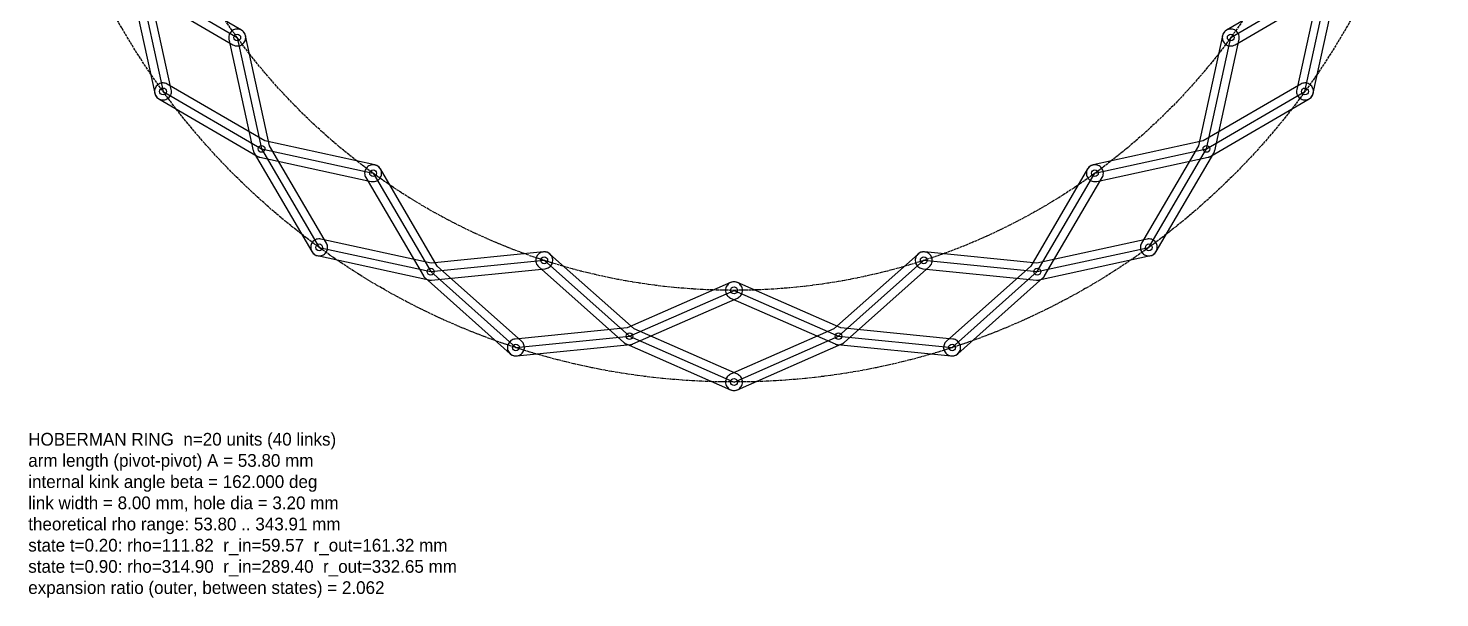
# Model space of a CAD drawing. Header units: millimetres. Extents: x -337 to 405, y -434 to 337.
# Drawn here: x -333 to 333, y -434 to -166 of the extents above; entities that cross this region are included whole.
import ezdxf

# ---------------------------------------------------------------- set-up
doc = ezdxf.new("R2010")
doc.units = ezdxf.units.MM
doc.linetypes.add('DASHED', pattern=[1.524, 1.27, -0.254])
for name, color, linetype in [('ANNOTATIONS', 7, 'Continuous'), ('SKELETON_90', 8, 'Continuous'), ('STATE_90', 5, 'Continuous')]:
    doc.layers.add(name, color=color, linetype=linetype)

msp = doc.modelspace()

# ---------------------------------------------------------------- linework, layer by layer
at = {"layer": 'SKELETON_90'}
for points in [[(-275.23, -89.43), (-280.58, -142.96), (-269.12, -195.53)], [(269.12, -195.53), (280.58, -142.96), (275.23, -89.43)], [(-316.37, -102.8), (-280.58, -142.96), (-234.13, -170.1)], [(234.13, -170.1), (280.58, -142.96), (316.37, -102.8)], [(-234.13, -170.1), (-222.67, -222.67), (-195.53, -269.12)], [(195.53, -269.12), (222.67, -222.67), (234.13, -170.1)], [(-269.12, -195.53), (-222.67, -222.67), (-170.1, -234.13)], [(170.1, -234.13), (222.67, -222.67), (269.12, -195.53)], [(-170.1, -234.13), (-142.96, -280.58), (-102.8, -316.37)], [(102.8, -316.37), (142.96, -280.58), (170.1, -234.13)], [(-195.53, -269.12), (-142.96, -280.58), (-89.43, -275.23)], [(89.43, -275.23), (142.96, -280.58), (195.53, -269.12)], [(-89.43, -275.23), (-49.26, -311.03), (0, -332.65)], [(0, -332.65), (49.26, -311.03), (89.43, -275.23)], [(-102.8, -316.37), (-49.26, -311.03), (0, -289.4)], [(0, -289.4), (49.26, -311.03), (102.8, -316.37)]]:
    msp.add_lwpolyline(points, dxfattribs=at)
at = {"layer": 'SKELETON_90', "linetype": 'DASHED'}
for radius in [332.65, 289.4]:
    msp.add_circle((0, 0), radius, dxfattribs=at)
at = {"layer": 'STATE_90'}
for points in [[(-284.49, -143.81), (-273.03, -196.38), (-272.89, -196.88), (-272.68, -197.36), (-272.41, -197.81), (-272.08, -198.22), (-271.7, -198.58), (-271.28, -198.89), (-270.83, -199.15), (-270.34, -199.34), (-269.83, -199.47), (-269.31, -199.52), (-268.79, -199.51), (-268.27, -199.44), (-267.77, -199.29), (-267.29, -199.08), (-266.84, -198.81), (-266.43, -198.49), (-266.07, -198.11), (-265.76, -197.69), (-265.5, -197.23), (-265.31, -196.74), (-265.18, -196.24), (-265.13, -195.72), (-265.14, -195.19), (-265.21, -194.68), (-276.54, -142.73)], [(-282.6, -146.42), (-236.15, -173.56), (-235.68, -173.79), (-235.18, -173.96), (-234.67, -174.07), (-234.15, -174.1), (-233.63, -174.07), (-233.11, -173.97), (-232.62, -173.81), (-232.15, -173.58), (-231.71, -173.29), (-231.31, -172.95), (-230.97, -172.56), (-230.67, -172.12), (-230.44, -171.65), (-230.27, -171.16), (-230.17, -170.65), (-230.13, -170.12), (-230.16, -169.6), (-230.26, -169.09), (-230.42, -168.59), (-230.65, -168.12), (-230.94, -167.69), (-231.29, -167.29), (-231.68, -166.94), (-232.11, -166.65), (-278.02, -139.83)], [(278.02, -139.83), (232.11, -166.65), (231.68, -166.94), (231.29, -167.29), (230.94, -167.69), (230.65, -168.12), (230.42, -168.59), (230.26, -169.09), (230.16, -169.6), (230.13, -170.12), (230.17, -170.65), (230.27, -171.16), (230.44, -171.65), (230.67, -172.12), (230.97, -172.56), (231.31, -172.95), (231.71, -173.29), (232.15, -173.58), (232.62, -173.81), (233.11, -173.97), (233.63, -174.07), (234.15, -174.1), (234.67, -174.07), (235.18, -173.96), (235.68, -173.79), (236.15, -173.56), (282.6, -146.42)], [(276.54, -142.73), (265.21, -194.68), (265.14, -195.19), (265.13, -195.72), (265.18, -196.24), (265.31, -196.74), (265.5, -197.23), (265.76, -197.69), (266.07, -198.11), (266.43, -198.49), (266.84, -198.81), (267.29, -199.08), (267.77, -199.29), (268.27, -199.44), (268.79, -199.51), (269.31, -199.52), (269.83, -199.47), (270.34, -199.34), (270.83, -199.15), (271.28, -198.89), (271.7, -198.58), (272.08, -198.22), (272.41, -197.81), (272.68, -197.36), (272.89, -196.88), (273.03, -196.38), (284.49, -143.81)]]:
    msp.add_lwpolyline(points, dxfattribs=at)
for points in [[(-218.9, -221.2), (-230.22, -169.25), (-230.36, -168.75), (-230.57, -168.27), (-230.84, -167.82), (-231.17, -167.41), (-231.55, -167.05), (-231.97, -166.74), (-232.42, -166.48), (-232.91, -166.29), (-233.42, -166.17), (-233.94, -166.11), (-234.46, -166.12), (-234.98, -166.2), (-235.48, -166.34), (-235.96, -166.55), (-236.41, -166.82), (-236.82, -167.15), (-237.18, -167.52), (-237.49, -167.94), (-237.75, -168.4), (-237.94, -168.89), (-238.07, -169.4), (-238.12, -169.92), (-238.11, -170.44), (-238.04, -170.96), (-226.58, -223.52), (-226.57, -223.57), (-226.55, -223.62), (-226.54, -223.67), (-226.53, -223.73), (-226.51, -223.78), (-226.5, -223.83), (-226.48, -223.88), (-226.47, -223.93), (-226.45, -223.98), (-226.43, -224.02), (-226.42, -224.07), (-226.4, -224.12), (-226.38, -224.17), (-226.36, -224.22), (-226.34, -224.27), (-226.32, -224.32), (-226.29, -224.36), (-226.27, -224.41), (-226.25, -224.46), (-226.22, -224.5), (-226.2, -224.55), (-226.18, -224.6), (-226.15, -224.64), (-226.12, -224.69), (-198.98, -271.14), (-198.69, -271.57), (-198.34, -271.96), (-197.95, -272.31), (-197.51, -272.6), (-197.04, -272.83), (-196.54, -272.99), (-196.03, -273.09), (-195.51, -273.12), (-194.99, -273.08), (-194.47, -272.98), (-193.98, -272.81), (-193.51, -272.58), (-193.08, -272.28), (-192.69, -271.94), (-192.34, -271.54), (-192.05, -271.1), (-191.82, -270.63), (-191.66, -270.14), (-191.56, -269.62), (-191.53, -269.1), (-191.57, -268.58), (-191.67, -268.07), (-191.84, -267.57), (-192.07, -267.1)], [(218.9, -221.2), (192.07, -267.1), (191.84, -267.57), (191.67, -268.07), (191.57, -268.58), (191.53, -269.1), (191.56, -269.62), (191.66, -270.14), (191.82, -270.63), (192.05, -271.1), (192.34, -271.54), (192.69, -271.94), (193.08, -272.28), (193.51, -272.58), (193.98, -272.81), (194.47, -272.98), (194.99, -273.08), (195.51, -273.12), (196.03, -273.09), (196.54, -272.99), (197.04, -272.83), (197.51, -272.6), (197.95, -272.31), (198.34, -271.96), (198.69, -271.57), (198.98, -271.14), (226.12, -224.69), (226.15, -224.64), (226.18, -224.6), (226.2, -224.55), (226.22, -224.5), (226.25, -224.46), (226.27, -224.41), (226.29, -224.36), (226.32, -224.32), (226.34, -224.27), (226.36, -224.22), (226.38, -224.17), (226.4, -224.12), (226.42, -224.07), (226.43, -224.02), (226.45, -223.98), (226.47, -223.93), (226.48, -223.88), (226.5, -223.83), (226.51, -223.78), (226.53, -223.73), (226.54, -223.67), (226.55, -223.62), (226.57, -223.57), (226.58, -223.52), (238.04, -170.96), (238.11, -170.44), (238.12, -169.92), (238.07, -169.4), (237.94, -168.89), (237.75, -168.4), (237.49, -167.94), (237.18, -167.52), (236.82, -167.15), (236.41, -166.82), (235.96, -166.55), (235.48, -166.34), (234.98, -166.2), (234.46, -166.12), (233.94, -166.11), (233.42, -166.17), (232.91, -166.29), (232.42, -166.48), (231.97, -166.74), (231.55, -167.05), (231.17, -167.41), (230.84, -167.82), (230.57, -168.27), (230.36, -168.75), (230.22, -169.25)], [(-221.2, -218.9), (-267.1, -192.07), (-267.57, -191.84), (-268.07, -191.67), (-268.58, -191.57), (-269.1, -191.53), (-269.62, -191.56), (-270.14, -191.66), (-270.63, -191.82), (-271.1, -192.05), (-271.54, -192.34), (-271.94, -192.69), (-272.28, -193.08), (-272.58, -193.51), (-272.81, -193.98), (-272.98, -194.47), (-273.08, -194.99), (-273.12, -195.51), (-273.09, -196.03), (-272.99, -196.54), (-272.83, -197.04), (-272.6, -197.51), (-272.31, -197.95), (-271.96, -198.34), (-271.57, -198.69), (-271.14, -198.98), (-224.69, -226.12), (-224.64, -226.15), (-224.6, -226.18), (-224.55, -226.2), (-224.5, -226.22), (-224.46, -226.25), (-224.41, -226.27), (-224.36, -226.29), (-224.32, -226.32), (-224.27, -226.34), (-224.22, -226.36), (-224.17, -226.38), (-224.12, -226.4), (-224.07, -226.42), (-224.02, -226.43), (-223.98, -226.45), (-223.93, -226.47), (-223.88, -226.48), (-223.83, -226.5), (-223.78, -226.51), (-223.73, -226.53), (-223.67, -226.54), (-223.62, -226.55), (-223.57, -226.57), (-223.52, -226.58), (-170.96, -238.04), (-170.44, -238.11), (-169.92, -238.12), (-169.4, -238.07), (-168.89, -237.94), (-168.4, -237.75), (-167.94, -237.49), (-167.52, -237.18), (-167.15, -236.82), (-166.82, -236.41), (-166.55, -235.96), (-166.34, -235.48), (-166.2, -234.98), (-166.12, -234.46), (-166.11, -233.94), (-166.17, -233.42), (-166.29, -232.91), (-166.48, -232.42), (-166.74, -231.97), (-167.05, -231.55), (-167.41, -231.17), (-167.82, -230.84), (-168.27, -230.57), (-168.75, -230.36), (-169.25, -230.22)], [(221.2, -218.9), (169.25, -230.22), (168.75, -230.36), (168.27, -230.57), (167.82, -230.84), (167.41, -231.17), (167.05, -231.55), (166.74, -231.97), (166.48, -232.42), (166.29, -232.91), (166.17, -233.42), (166.11, -233.94), (166.12, -234.46), (166.2, -234.98), (166.34, -235.48), (166.55, -235.96), (166.82, -236.41), (167.15, -236.82), (167.52, -237.18), (167.94, -237.49), (168.4, -237.75), (168.89, -237.94), (169.4, -238.07), (169.92, -238.12), (170.44, -238.11), (170.96, -238.04), (223.52, -226.58), (223.57, -226.57), (223.62, -226.55), (223.67, -226.54), (223.73, -226.53), (223.78, -226.51), (223.83, -226.5), (223.88, -226.48), (223.93, -226.47), (223.98, -226.45), (224.02, -226.43), (224.07, -226.42), (224.12, -226.4), (224.17, -226.38), (224.22, -226.36), (224.27, -226.34), (224.32, -226.32), (224.36, -226.29), (224.41, -226.27), (224.46, -226.25), (224.5, -226.22), (224.55, -226.2), (224.6, -226.18), (224.64, -226.15), (224.69, -226.12), (271.14, -198.98), (271.57, -198.69), (271.96, -198.34), (272.31, -197.95), (272.6, -197.51), (272.83, -197.04), (272.99, -196.54), (273.09, -196.03), (273.12, -195.51), (273.08, -194.99), (272.98, -194.47), (272.81, -193.98), (272.58, -193.51), (272.28, -193.08), (271.94, -192.69), (271.54, -192.34), (271.1, -192.05), (270.63, -191.82), (270.14, -191.66), (269.62, -191.56), (269.1, -191.53), (268.58, -191.57), (268.07, -191.67), (267.57, -191.84), (267.1, -192.07)], [(-139.83, -278.02), (-166.65, -232.11), (-166.94, -231.68), (-167.29, -231.29), (-167.69, -230.94), (-168.12, -230.65), (-168.59, -230.42), (-169.09, -230.26), (-169.6, -230.16), (-170.12, -230.13), (-170.65, -230.17), (-171.16, -230.27), (-171.65, -230.44), (-172.12, -230.67), (-172.56, -230.97), (-172.95, -231.31), (-173.29, -231.71), (-173.58, -232.15), (-173.81, -232.62), (-173.97, -233.11), (-174.07, -233.63), (-174.1, -234.15), (-174.07, -234.67), (-173.96, -235.18), (-173.79, -235.68), (-173.56, -236.15), (-146.42, -282.6), (-146.39, -282.64), (-146.36, -282.69), (-146.33, -282.73), (-146.31, -282.78), (-146.28, -282.82), (-146.25, -282.86), (-146.22, -282.91), (-146.19, -282.95), (-146.16, -282.99), (-146.12, -283.03), (-146.09, -283.07), (-146.06, -283.11), (-146.02, -283.15), (-145.99, -283.19), (-145.96, -283.23), (-145.92, -283.27), (-145.89, -283.31), (-145.85, -283.35), (-145.81, -283.39), (-145.78, -283.42), (-145.74, -283.46), (-145.7, -283.5), (-145.66, -283.53), (-145.62, -283.57), (-105.46, -319.36), (-105.04, -319.68), (-104.59, -319.94), (-104.11, -320.15), (-103.61, -320.29), (-103.09, -320.36), (-102.57, -320.36), (-102.05, -320.3), (-101.54, -320.17), (-101.05, -319.97), (-100.6, -319.71), (-100.18, -319.4), (-99.81, -319.03), (-99.49, -318.62), (-99.22, -318.17), (-99.02, -317.69), (-98.88, -317.18), (-98.81, -316.66), (-98.8, -316.14), (-98.87, -315.62), (-99, -315.12), (-99.19, -314.63), (-99.45, -314.18), (-99.77, -313.76), (-100.13, -313.39)], [(139.83, -278.02), (100.13, -313.39), (99.77, -313.76), (99.45, -314.18), (99.19, -314.63), (99, -315.12), (98.87, -315.62), (98.8, -316.14), (98.81, -316.66), (98.88, -317.18), (99.02, -317.69), (99.22, -318.17), (99.49, -318.62), (99.81, -319.03), (100.18, -319.4), (100.6, -319.71), (101.05, -319.97), (101.54, -320.17), (102.05, -320.3), (102.57, -320.36), (103.09, -320.36), (103.61, -320.29), (104.11, -320.15), (104.59, -319.94), (105.04, -319.68), (105.46, -319.36), (145.62, -283.57), (145.66, -283.53), (145.7, -283.5), (145.74, -283.46), (145.78, -283.42), (145.81, -283.39), (145.85, -283.35), (145.89, -283.31), (145.92, -283.27), (145.96, -283.23), (145.99, -283.19), (146.02, -283.15), (146.06, -283.11), (146.09, -283.07), (146.12, -283.03), (146.16, -282.99), (146.19, -282.95), (146.22, -282.91), (146.25, -282.86), (146.28, -282.82), (146.31, -282.78), (146.33, -282.73), (146.36, -282.69), (146.39, -282.64), (146.42, -282.6), (173.56, -236.15), (173.79, -235.68), (173.96, -235.18), (174.07, -234.67), (174.1, -234.15), (174.07, -233.63), (173.97, -233.11), (173.81, -232.62), (173.58, -232.15), (173.29, -231.71), (172.95, -231.31), (172.56, -230.97), (172.12, -230.67), (171.65, -230.44), (171.16, -230.27), (170.65, -230.17), (170.12, -230.13), (169.6, -230.16), (169.09, -230.26), (168.59, -230.42), (168.12, -230.65), (167.69, -230.94), (167.29, -231.29), (166.94, -231.68), (166.65, -232.11)], [(-142.73, -276.54), (-194.68, -265.21), (-195.19, -265.14), (-195.72, -265.13), (-196.24, -265.18), (-196.74, -265.31), (-197.23, -265.5), (-197.69, -265.76), (-198.11, -266.07), (-198.49, -266.43), (-198.81, -266.84), (-199.08, -267.29), (-199.29, -267.77), (-199.44, -268.27), (-199.51, -268.79), (-199.52, -269.31), (-199.47, -269.83), (-199.34, -270.34), (-199.15, -270.83), (-198.89, -271.28), (-198.58, -271.7), (-198.22, -272.08), (-197.81, -272.41), (-197.36, -272.68), (-196.88, -272.89), (-196.38, -273.03), (-143.81, -284.49), (-143.76, -284.5), (-143.71, -284.51), (-143.66, -284.52), (-143.61, -284.53), (-143.56, -284.54), (-143.51, -284.54), (-143.45, -284.55), (-143.4, -284.56), (-143.35, -284.56), (-143.3, -284.57), (-143.25, -284.57), (-143.19, -284.57), (-143.14, -284.58), (-143.09, -284.58), (-143.04, -284.58), (-142.98, -284.58), (-142.93, -284.58), (-142.88, -284.58), (-142.83, -284.58), (-142.77, -284.58), (-142.72, -284.57), (-142.67, -284.57), (-142.62, -284.57), (-142.57, -284.56), (-89.03, -279.21), (-88.52, -279.13), (-88.01, -278.98), (-87.54, -278.76), (-87.09, -278.48), (-86.69, -278.15), (-86.33, -277.77), (-86.03, -277.34), (-85.78, -276.88), (-85.6, -276.39), (-85.48, -275.88), (-85.43, -275.36), (-85.45, -274.84), (-85.53, -274.32), (-85.69, -273.82), (-85.9, -273.34), (-86.18, -272.9), (-86.51, -272.5), (-86.9, -272.14), (-87.32, -271.83), (-87.78, -271.59), (-88.27, -271.4), (-88.78, -271.29), (-89.3, -271.24), (-89.83, -271.25)], [(142.73, -276.54), (89.83, -271.25), (89.3, -271.24), (88.78, -271.29), (88.27, -271.4), (87.78, -271.59), (87.32, -271.83), (86.9, -272.14), (86.51, -272.5), (86.18, -272.9), (85.9, -273.34), (85.69, -273.82), (85.53, -274.32), (85.45, -274.84), (85.43, -275.36), (85.48, -275.88), (85.6, -276.39), (85.78, -276.88), (86.03, -277.34), (86.33, -277.77), (86.69, -278.15), (87.09, -278.48), (87.54, -278.76), (88.01, -278.98), (88.52, -279.13), (89.03, -279.21), (142.57, -284.56), (142.62, -284.57), (142.67, -284.57), (142.72, -284.57), (142.77, -284.58), (142.83, -284.58), (142.88, -284.58), (142.93, -284.58), (142.98, -284.58), (143.04, -284.58), (143.09, -284.58), (143.14, -284.58), (143.19, -284.57), (143.25, -284.57), (143.3, -284.57), (143.35, -284.56), (143.4, -284.56), (143.45, -284.55), (143.51, -284.54), (143.56, -284.54), (143.61, -284.53), (143.66, -284.52), (143.71, -284.51), (143.76, -284.5), (143.81, -284.49), (196.38, -273.03), (196.88, -272.89), (197.36, -272.68), (197.81, -272.41), (198.22, -272.08), (198.58, -271.7), (198.89, -271.28), (199.15, -270.83), (199.34, -270.34), (199.47, -269.83), (199.52, -269.31), (199.51, -268.79), (199.44, -268.27), (199.29, -267.77), (199.08, -267.29), (198.81, -266.84), (198.49, -266.43), (198.11, -266.07), (197.69, -265.76), (197.23, -265.5), (196.74, -265.31), (196.24, -265.18), (195.72, -265.13), (195.19, -265.14), (194.68, -265.21)], [(-47.07, -307.62), (-86.77, -272.25), (-87.18, -271.93), (-87.63, -271.66), (-88.11, -271.46), (-88.62, -271.32), (-89.14, -271.25), (-89.66, -271.24), (-90.18, -271.31), (-90.68, -271.44), (-91.17, -271.63), (-91.62, -271.89), (-92.04, -272.21), (-92.42, -272.57), (-92.74, -272.99), (-93, -273.44), (-93.21, -273.92), (-93.35, -274.42), (-93.42, -274.94), (-93.42, -275.46), (-93.36, -275.98), (-93.23, -276.49), (-93.03, -276.98), (-92.77, -277.43), (-92.46, -277.85), (-92.09, -278.22), (-51.92, -314.01), (-51.88, -314.05), (-51.84, -314.08), (-51.8, -314.11), (-51.76, -314.15), (-51.72, -314.18), (-51.68, -314.21), (-51.64, -314.24), (-51.6, -314.27), (-51.55, -314.3), (-51.51, -314.33), (-51.47, -314.36), (-51.42, -314.39), (-51.38, -314.42), (-51.33, -314.45), (-51.29, -314.47), (-51.24, -314.5), (-51.2, -314.53), (-51.15, -314.55), (-51.11, -314.58), (-51.06, -314.6), (-51.01, -314.62), (-50.96, -314.64), (-50.92, -314.67), (-50.87, -314.69), (-1.61, -336.32), (-1.12, -336.49), (-0.61, -336.61), (-0.08, -336.65), (0.44, -336.63), (0.95, -336.54), (1.45, -336.38), (1.93, -336.16), (2.37, -335.88), (2.77, -335.54), (3.12, -335.15), (3.42, -334.73), (3.66, -334.26), (3.84, -333.77), (3.95, -333.26), (4, -332.74), (3.98, -332.21), (3.88, -331.7), (3.73, -331.2), (3.51, -330.73), (3.22, -330.28), (2.89, -329.88), (2.5, -329.53), (2.07, -329.23), (1.61, -328.99)], [(47.07, -307.62), (-1.61, -328.99), (-2.07, -329.23), (-2.5, -329.53), (-2.89, -329.88), (-3.22, -330.28), (-3.51, -330.73), (-3.73, -331.2), (-3.88, -331.7), (-3.98, -332.21), (-4, -332.74), (-3.95, -333.26), (-3.84, -333.77), (-3.66, -334.26), (-3.42, -334.73), (-3.12, -335.15), (-2.77, -335.54), (-2.37, -335.88), (-1.93, -336.16), (-1.45, -336.38), (-0.95, -336.54), (-0.44, -336.63), (0.08, -336.65), (0.61, -336.61), (1.12, -336.49), (1.61, -336.32), (50.87, -314.69), (50.92, -314.67), (50.96, -314.64), (51.01, -314.62), (51.06, -314.6), (51.11, -314.58), (51.15, -314.55), (51.2, -314.53), (51.24, -314.5), (51.29, -314.47), (51.33, -314.45), (51.38, -314.42), (51.42, -314.39), (51.47, -314.36), (51.51, -314.33), (51.55, -314.3), (51.6, -314.27), (51.64, -314.24), (51.68, -314.21), (51.72, -314.18), (51.76, -314.15), (51.8, -314.11), (51.84, -314.08), (51.88, -314.05), (51.92, -314.01), (92.09, -278.22), (92.46, -277.85), (92.77, -277.43), (93.03, -276.98), (93.23, -276.49), (93.36, -275.98), (93.42, -275.46), (93.42, -274.94), (93.35, -274.42), (93.21, -273.92), (93, -273.44), (92.74, -272.99), (92.42, -272.57), (92.04, -272.21), (91.62, -271.89), (91.17, -271.63), (90.68, -271.44), (90.18, -271.31), (89.66, -271.24), (89.14, -271.25), (88.62, -271.32), (88.11, -271.46), (87.63, -271.66), (87.18, -271.93), (86.77, -272.25)], [(-50.29, -307.11), (-103.19, -312.39), (-103.71, -312.48), (-104.21, -312.63), (-104.69, -312.85), (-105.13, -313.12), (-105.53, -313.46), (-105.89, -313.84), (-106.2, -314.26), (-106.44, -314.73), (-106.62, -315.22), (-106.74, -315.73), (-106.79, -316.25), (-106.78, -316.77), (-106.69, -317.29), (-106.54, -317.79), (-106.32, -318.26), (-106.04, -318.71), (-105.71, -319.11), (-105.33, -319.47), (-104.9, -319.77), (-104.44, -320.02), (-103.95, -320.2), (-103.44, -320.32), (-102.92, -320.37), (-102.4, -320.35), (-48.86, -315.01), (-48.81, -315), (-48.76, -314.99), (-48.71, -314.99), (-48.66, -314.98), (-48.6, -314.97), (-48.55, -314.96), (-48.5, -314.95), (-48.45, -314.94), (-48.4, -314.93), (-48.35, -314.92), (-48.3, -314.91), (-48.25, -314.89), (-48.2, -314.88), (-48.15, -314.87), (-48.1, -314.85), (-48.05, -314.84), (-48, -314.82), (-47.95, -314.8), (-47.9, -314.79), (-47.85, -314.77), (-47.8, -314.75), (-47.75, -314.73), (-47.7, -314.71), (-47.65, -314.69), (1.61, -293.06), (2.07, -292.82), (2.5, -292.52), (2.89, -292.17), (3.22, -291.77), (3.51, -291.33), (3.73, -290.85), (3.88, -290.35), (3.98, -289.84), (4, -289.31), (3.95, -288.79), (3.84, -288.28), (3.66, -287.79), (3.42, -287.33), (3.12, -286.9), (2.77, -286.51), (2.37, -286.17), (1.93, -285.89), (1.45, -285.67), (0.95, -285.51), (0.44, -285.42), (-0.08, -285.4), (-0.61, -285.44), (-1.12, -285.56), (-1.61, -285.74)], [(50.29, -307.11), (1.61, -285.74), (1.12, -285.56), (0.61, -285.44), (0.08, -285.4), (-0.44, -285.42), (-0.95, -285.51), (-1.45, -285.67), (-1.93, -285.89), (-2.37, -286.17), (-2.77, -286.51), (-3.12, -286.9), (-3.42, -287.33), (-3.66, -287.79), (-3.84, -288.28), (-3.95, -288.79), (-4, -289.31), (-3.98, -289.84), (-3.88, -290.35), (-3.73, -290.85), (-3.51, -291.33), (-3.22, -291.77), (-2.89, -292.17), (-2.5, -292.52), (-2.07, -292.82), (-1.61, -293.06), (47.65, -314.69), (47.7, -314.71), (47.75, -314.73), (47.8, -314.75), (47.85, -314.77), (47.9, -314.79), (47.95, -314.8), (48, -314.82), (48.05, -314.84), (48.1, -314.85), (48.15, -314.87), (48.2, -314.88), (48.25, -314.89), (48.3, -314.91), (48.35, -314.92), (48.4, -314.93), (48.45, -314.94), (48.5, -314.95), (48.55, -314.96), (48.6, -314.97), (48.66, -314.98), (48.71, -314.99), (48.76, -314.99), (48.81, -315), (48.86, -315.01), (102.4, -320.35), (102.92, -320.37), (103.44, -320.32), (103.95, -320.2), (104.44, -320.02), (104.9, -319.77), (105.33, -319.47), (105.71, -319.11), (106.04, -318.71), (106.32, -318.26), (106.54, -317.79), (106.69, -317.29), (106.78, -316.77), (106.79, -316.25), (106.74, -315.73), (106.62, -315.22), (106.44, -314.73), (106.2, -314.26), (105.89, -313.84), (105.53, -313.46), (105.13, -313.12), (104.69, -312.85), (104.21, -312.63), (103.71, -312.48), (103.19, -312.39)]]:
    msp.add_lwpolyline(points, close=True, dxfattribs=at)
for centre in [(-234.13, -170.1), (-234.13, -170.1), (234.13, -170.1), (234.13, -170.1), (-269.12, -195.53), (-269.12, -195.53), (269.12, -195.53), (269.12, -195.53), (-222.67, -222.67), (-222.67, -222.67), (222.67, -222.67), (222.67, -222.67), (-170.1, -234.13), (-170.1, -234.13), (170.1, -234.13), (170.1, -234.13), (-195.53, -269.12), (-195.53, -269.12), (195.53, -269.12), (195.53, -269.12), (-142.96, -280.58), (-142.96, -280.58), (-89.43, -275.23), (-89.43, -275.23), (89.43, -275.23), (89.43, -275.23), (142.96, -280.58), (142.96, -280.58), (0, -289.4), (0, -289.4), (-49.26, -311.03), (-49.26, -311.03), (49.26, -311.03), (49.26, -311.03), (-102.8, -316.37), (-102.8, -316.37), (102.8, -316.37), (102.8, -316.37), (0, -332.65), (0, -332.65)]:
    msp.add_circle(centre, 1.6, dxfattribs=at)

# ---------------------------------------------------------------- texts
at = {"layer": 'ANNOTATIONS'}
for s, p in [('HOBERMAN RING  n=20 units (40 links)', (-332.65, -362.65)), ('arm length (pivot-pivot) A = 53.80 mm', (-332.65, -372.65)), ('internal kink angle beta = 162.000 deg', (-332.65, -382.65)), ('link width = 8.00 mm, hole dia = 3.20 mm', (-332.65, -392.65)), ('theoretical rho range: 53.80 .. 343.91 mm', (-332.65, -402.65)), ('state t=0.20: rho=111.82  r_in=59.57  r_out=161.32 mm', (-332.65, -412.65)), ('state t=0.90: rho=314.90  r_in=289.40  r_out=332.65 mm', (-332.65, -422.65)), ('expansion ratio (outer, between states) = 2.062', (-332.65, -432.65))]:
    msp.add_text(s, height=6, dxfattribs=at).set_placement(p)

doc.saveas('drawing.dxf')
